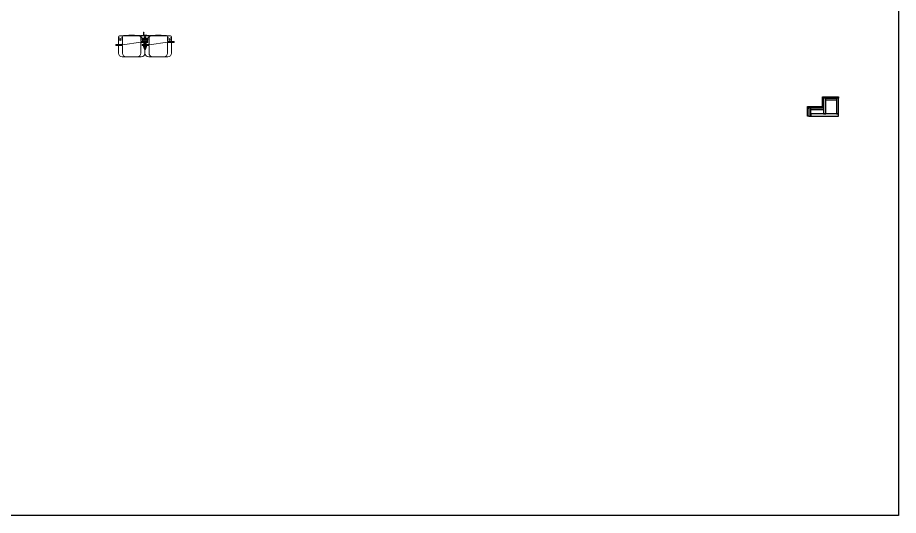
# Model space of a CAD drawing. Header units: millimetres. Extents: x -1612139 to -1282425, y 786067 to 1536390.
# Drawn here: x -1408980 to -1392390, y 863784 to 873162 of the extents above; entities that cross this region are included whole.
import ezdxf

# ---------------------------------------------------------------- set-up
doc = ezdxf.new("R2010")
doc.units = ezdxf.units.MM
doc.header["$LTSCALE"] = 1000
doc.layers.add('2维浮筒', color=253, linetype='CONTINUOUS', lineweight=5)
doc.layers.add('FT', color=252, linetype='CONTINUOUS', lineweight=5)
for name, color, linetype in [('PUB_DIM', 3, 'CONTINUOUS'), ('W-STEEL_FRAME钢架', 3, 'CONTINUOUS'), ('W-WOOD_FLOOR木地板', 30, 'CONTINUOUS'), ('短销钉', 253, 'CONTINUOUS'), ('螺栓', 146, 'CONTINUOUS'), ('铝架', 4, 'CONTINUOUS')]:
    doc.layers.add(name, color=color, linetype=linetype)

# ---------------------------------------------------------------- blocks, each defined once
blk = doc.blocks.new('$FTMT$00000012')
at = {"layer": '2维浮筒'}
for p, q in [((-250, 234), (-250, 375)), ((-230, 395), (230, 395)), ((-209, 397), (-209, 395)), ((-209, 397), (208, 397)), ((-174, 244), (-174, 375)), ((174, 298), (174, 375)), ((208, 397), (208, 395)), ((250, 375), (250, 288)), ((-302, 226), (-174, 226)), ((-298, 234), (-184, 234)), ((-298, 216), (-184, 216)), ((-250, 70), (-250, 216)), ((174, 280), (-174, 226)), ((-174, 206), (-174, 70)), ((174, 280), (302, 280)), ((174, 260), (174, 70)), ((184, 288), (298, 288)), ((184, 270), (298, 270)), ((250, 270), (250, 70)), ((-180, 0), (180, 0))]:
    blk.add_line(p, q, dxfattribs=at)
at = {"layer": '2维浮筒', "ltscale": 0.5}
for p, q in [((-302, 230), (-302, 220)), ((302, 284), (302, 274))]:
    blk.add_line(p, q, dxfattribs=at)
at = {"layer": '2维浮筒'}
for centre, radius, start, end in [((-230, 375), 20, 90, 180), ((0, -1768), 2175, 84.5043, 95.4957), ((-154, 375), 20, 90, 180), ((154, 375), 20, 0, 90), ((230, 375), 20, 0, 90), ((-298, 220), 4, 180, 270), ((-184, 244), 10, 270, 0), ((-184, 206), 10, 0, 90), ((184, 298), 10, 180, 270), ((184, 260), 10, 90, 180), ((298, 274), 4, 270, 0), ((-180, 70), 70, 180, 270), ((-104, 70), 70, 180, 270), ((104, 70), 70, 270, 0), ((180, 70), 70, 270, 0)]:
    blk.add_arc(centre, radius, start, end, dxfattribs=at)
at = {"layer": '2维浮筒', "ltscale": 0.5}
for centre, start, end in [((-298, 230), 90, 180), ((298, 284), 0, 90)]:
    blk.add_arc(centre, 4, start, end, dxfattribs=at)
at = {"layer": '2维浮筒', "extrusion": (0, 0, -1)}
blk.add_ellipse((-212, 375), major_axis=(-30.4, 0), ratio=0.921809, start_param=3.141593, end_param=6.283185, dxfattribs=at)
at = {"layer": '2维浮筒'}
blk.add_ellipse((-212, 320), major_axis=(-16, 0), ratio=0.75, dxfattribs=at)
blk.add_ellipse((212, 375), major_axis=(30.4, 0.1), ratio=0.921809, start_param=3.141593, end_param=6.283185, dxfattribs=at)
at = {"layer": '2维浮筒', "extrusion": (0, 0, -1)}
blk.add_ellipse((212, 320), major_axis=(16, 0), ratio=0.75, dxfattribs=at)
blk = doc.blocks.new('$FTMT$00000017')
at = {"layer": '短销钉', "lineweight": 13}
for p, q in [((-86, 103, 0), (-56, 76, 0)), ((-79, 120, 0), (79, 120, 0)), ((-78, 122, 0), (78, 122, 0)), ((-78, 120, 0), (-78, 122, 0)), ((-52, 56, 0), (-52, 68, 0)), ((-49, 29, 0), (-28, 12, 0)), ((-43, 73, 0), (42, 73, 0)), ((-24, -94, 0), (-24, 4, 0)), ((-19, 9, 0), (19, 9, 0)), ((24, -94, 0), (24, 4, 0)), ((49, 29, 0), (28, 12, 0)), ((52, 56, 0), (52, 68, 0)), ((86, 103, 0), (56, 76, 0)), ((78, 120, 0), (78, 122, 0)), ((-29, -85, 0), (-29, -79, 0)), ((-26, -76, 0), (-24, -76, 0)), ((-24, -94, 0), (-18, -122, 0)), ((-24, -94, 0), (24, -94, 0)), ((-16, -124, 0), (16, -124, 0)), ((-6, -85, 0), (-6, -80, 0)), ((6, -85, 0), (6, -80, 0)), ((24, -94, 0), (18, -122, 0)), ((26, -76, 0), (24, -76, 0)), ((29, -85, 0), (29, -79, 0))]:
    blk.add_line(p, q, dxfattribs=at)
at = {"layer": '短销钉', "lineweight": 13, "ltscale": 0.1}
for p, q in [((-18, -122, 0), (-18, -124, 0)), ((-18, -124, 0), (-16, -124, 0)), ((16, -124, 0), (18, -124, 0)), ((18, -122, 0), (18, -124, 0))]:
    blk.add_line(p, q, dxfattribs=at)
at = {"layer": '短销钉', "lineweight": 13}
for centre, radius, start, end in [((-79, 110, 0), 10, 90, 228.0009), ((0, -1378, 0), 1503, 87.0435, 92.9565), ((-44, 46, 0), 13.5, 126.5657, 231), ((-62, 68, 0), 10, 0, 48.0009), ((-35, 30, 0), 31.4, 56.4166, 122.8531), ((-43, 36, 0), 10, 184.1479, 231), ((-34, 61, 0), 31.4, 236.1381, 303.5569), ((-34, 4, 0), 10, 0, 51), ((-25, 46, 0), 13.5, 308.3696, 51.9011), ((25, 46, 0), 13.5, 128.0989, 231.6304), ((35, 30, 0), 31.3, 57.1287, 123.6019), ((34, 61, 0), 31.4, 236.4385, 303.8665), ((34, 4, 0), 10, 129, 180), ((42, 36, 0), 10, 309, 355.8521), ((62, 68, 0), 10, 131.9991, 180), ((44, 46, 0), 13.5, 309, 53.4343), ((79, 110, 0), 10, 311.9991, 90), ((-26, -79, 0), 3, 90, 180), ((-16, -122, 0), 2.5, 191.3099, 270), ((-3, -80, 0), 3, 115.3769, 180), ((0, -86, 0), 10, 64.6231, 115.3769), ((3, -80, 0), 3, 0, 64.6231), ((16, -122, 0), 2.5, 270, 348.6901), ((26, -79, 0), 3, 0, 90)]:
    blk.add_arc(centre, radius, start, end, dxfattribs=at)
for centre, major_axis, start_param, end_param in [((-23, -85, 0), (0, -9), 4.712389, 6.115737), ((0, -85, 0), (0, 9), 1.570796, 4.712389)]:
    blk.add_ellipse(centre, major_axis=major_axis, ratio=0.666667, start_param=start_param, end_param=end_param, dxfattribs=at)
at = {"layer": '短销钉', "lineweight": 13, "extrusion": (0, 0, -1)}
blk.add_ellipse((23, -85, 0), major_axis=(0, -9), ratio=0.666667, start_param=4.712389, end_param=6.115737, dxfattribs=at)

msp = doc.modelspace()

# ---------------------------------------------------------------- linework, layer by layer
at = {"layer": 'PUB_DIM', "lineweight": 0}
for p, q in [((-1406606.2, 872824.8, 0), (-1406606.2, 872884.8, 0)), ((-1406546.2, 872824.8, 0), (-1406606.2, 872824.8, 0)), ((-1406601.2, 872829.8, 0), (-1406601.2, 872884.8, 0)), ((-1406546.2, 872829.8, 0), (-1406601.2, 872829.8, 0)), ((-1406586.6, 872884.8, 0), (-1406586.6, 872884.8, 0)), ((-1406526.6, 872824.8, 0), (-1406526.6, 872824.8, 0))]:
    msp.add_line(p, q, dxfattribs=at)
at = {"layer": 'PUB_DIM'}
msp.add_lwpolyline([(-1425569.8, 883064.9), (-1392389.8, 883064.9), (-1392389.8, 863784.3), (-1425569.8, 863784.3)], close=True, dxfattribs=at)
at = {"layer": 'W-STEEL_FRAME钢架'}
for points in [[(-1393797.6, 871347.2), (-1393757.6, 871347.2), (-1393757.6, 871647.2), (-1393797.6, 871647.2)], [(-1393757.6, 871647.2), (-1393557.6, 871647.2), (-1393557.6, 871607.2), (-1393757.6, 871607.2)], [(-1393557.6, 871347.2), (-1393517.6, 871347.2), (-1393517.6, 871647.2), (-1393557.6, 871647.2)], [(-1394079.6, 871307.2), (-1394039.6, 871307.2), (-1394039.6, 871462.2), (-1394079.6, 871462.2)], [(-1394039.6, 871462.2), (-1393797.6, 871462.2), (-1393797.6, 871422.2), (-1394039.6, 871422.2)], [(-1394039.6, 871307.2), (-1393517.6, 871307.2), (-1393517.6, 871347.2), (-1394039.6, 871347.2)]]:
    msp.add_lwpolyline(points, close=True, dxfattribs=at)
at = {"layer": 'W-WOOD_FLOOR木地板'}
for points in [[(-1393820.6, 871670.2), (-1393670.6, 871670.2), (-1393670.6, 871647.2), (-1393820.6, 871647.2)], [(-1393797.6, 871642.2), (-1393797.6, 871492.2), (-1393820.6, 871492.2), (-1393820.6, 871642.2)], [(-1393665.6, 871670.2), (-1393515.6, 871670.2), (-1393515.6, 871647.2), (-1393665.6, 871647.2)], [(-1394102.6, 871485.2), (-1393952.6, 871485.2), (-1393952.6, 871462.2), (-1394102.6, 871462.2)], [(-1393947.6, 871485.2), (-1393797.6, 871485.2), (-1393797.6, 871462.2), (-1393947.6, 871462.2)], [(-1394079.6, 871457.2), (-1394079.6, 871307.2), (-1394102.6, 871307.2), (-1394102.6, 871457.2)]]:
    msp.add_lwpolyline(points, close=True, dxfattribs=at)
at = {"layer": '螺栓', "color": 156, "lineweight": 0}
msp.add_lwpolyline([(-1406586.6, 872824.8), (-1406586.6, 872559), (-1406574.6, 872559), (-1406574.6, 872824.8)], dxfattribs=at)
for points in [[(-1406591.1, 872574), (-1406570.1, 872574), (-1406570.1, 872564), (-1406591.1, 872564)], [(-1406589.6, 872576), (-1406571.6, 872576), (-1406571.6, 872574), (-1406589.6, 872574)], [(-1406586.1, 872574), (-1406575.1, 872574), (-1406575.1, 872564), (-1406586.1, 872564)]]:
    msp.add_lwpolyline(points, close=True, dxfattribs=at)
at = {"layer": '铝架', "lineweight": 0}
for p, q in [((-1406606.2, 872884.8, 0), (-1406601.2, 872884.8, 0)), ((-1406546.2, 872829.8, 0), (-1406546.2, 872824.8, 0))]:
    msp.add_line(p, q, dxfattribs=at)

# ---------------------------------------------------------------- block references
at = {"layer": 'FT', "lineweight": 0}
for name, p in [('$FTMT$00000012', (-1406830.6, 872422.6)), ('$FTMT$00000017', (-1406580.6, 872700.2, 0)), ('$FTMT$00000012', (-1406330.6, 872422.6))]:
    msp.add_blockref(name, p, dxfattribs=at)
at = {"layer": '铝架', "lineweight": 0}
msp.add_blockref('$FTMT$00000017', (-1406580.6, 872700.2, 0), dxfattribs=at)

doc.saveas('drawing.dxf')
